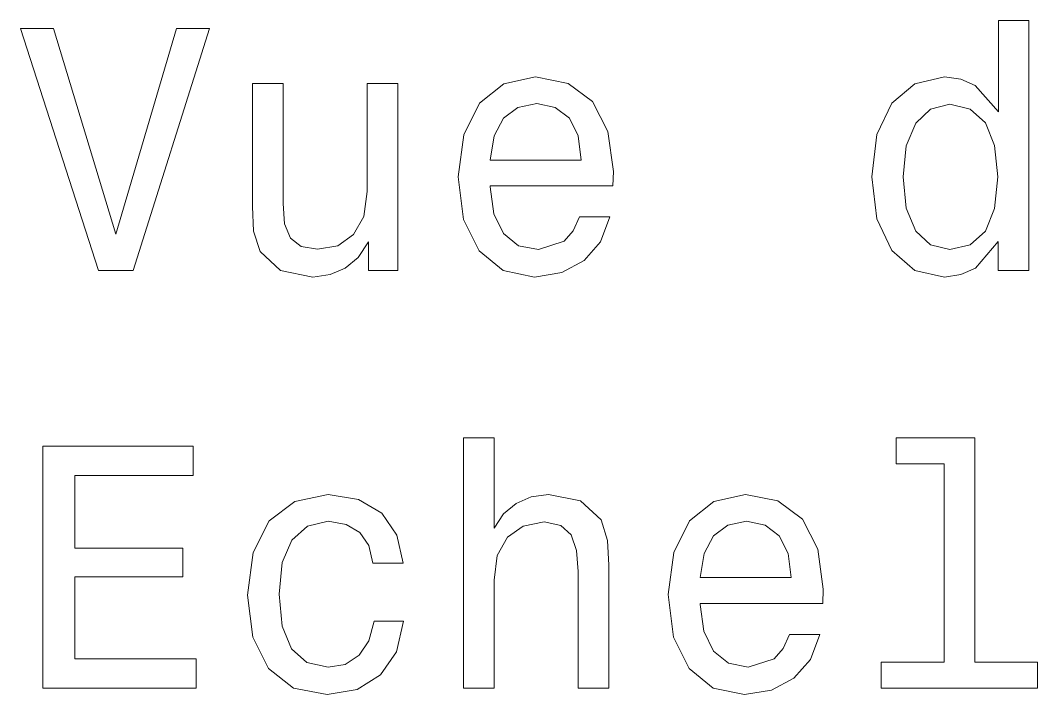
# Model space of a CAD drawing. Extents: x 386 to 1062, y 188 to 634.
# Drawn here: x 768.06 to 782.78, y 384.7 to 394.46 of the extents above; entities that cross this region are included whole.
import ezdxf

# ---------------------------------------------------------------- set-up
doc = ezdxf.new("R2010")
doc.units = 0

msp = doc.modelspace()

# ---------------------------------------------------------------- linework, layer by layer
at = {"color": 7, "lineweight": 13}
for points in [[(782.207, 391.262), (782.207, 390.843), (782.651, 390.843), (782.651, 394.464), (782.212, 394.464), (782.212, 393.138), (781.874, 393.521), (781.667, 393.612), (781.43, 393.647), (781.002, 393.547), (780.669, 393.264), (780.452, 392.81), (780.376, 392.2), (780.452, 391.59), (780.669, 391.131), (781.002, 390.843), (781.43, 390.748), (781.667, 390.783), (781.879, 390.874)], [(770.32, 394.348), (769.443, 391.368), (768.54, 394.348), (768.061, 394.348), (769.191, 390.843), (769.695, 390.843), (770.799, 394.348)], [(773.523, 393.552), (773.079, 393.552), (773.079, 391.988), (773.028, 391.625), (772.882, 391.363), (772.655, 391.201), (772.358, 391.151), (772.121, 391.191), (771.969, 391.312), (771.884, 391.519), (771.863, 391.812), (771.863, 393.552), (771.42, 393.552), (771.42, 391.771), (771.435, 391.413), (771.531, 391.116), (771.823, 390.843), (772.292, 390.748), (772.544, 390.783), (772.761, 390.874), (772.948, 391.03), (773.099, 391.257), (773.099, 390.843), (773.523, 390.843)], [(774.859, 392.069), (776.634, 392.069), (776.639, 392.276), (776.559, 392.856), (776.337, 393.289), (775.984, 393.552), (775.515, 393.647), (775.056, 393.547), (774.703, 393.264), (774.476, 392.805), (774.395, 392.2), (774.471, 391.58), (774.698, 391.126), (775.046, 390.843), (775.5, 390.748), (775.893, 390.813), (776.216, 390.985), (776.453, 391.257), (776.589, 391.62), (776.15, 391.62), (776.059, 391.418), (775.928, 391.267), (775.555, 391.146), (775.268, 391.201), (775.051, 391.378), (774.91, 391.665), (774.859, 392.054)], [(774.859, 392.442), (774.915, 392.79), (775.051, 393.047), (775.258, 393.204), (775.53, 393.259), (775.797, 393.204), (776.004, 393.047), (776.13, 392.79), (776.175, 392.442)], [(781.506, 393.249), (781.799, 393.178), (782.021, 392.982), (782.152, 392.654), (782.202, 392.2), (782.152, 391.741), (782.021, 391.413), (781.799, 391.212), (781.506, 391.146), (781.229, 391.212), (781.017, 391.413), (780.876, 391.746), (780.83, 392.2), (780.876, 392.649), (781.017, 392.977), (781.229, 393.178)], [(774.471, 384.797), (774.915, 384.797), (774.915, 386.36), (774.96, 386.718), (775.106, 386.98), (775.333, 387.142), (775.636, 387.202), (775.878, 387.152), (776.029, 387.016), (776.105, 386.789), (776.13, 386.486), (776.13, 384.797), (776.574, 384.797), (776.574, 386.577), (776.554, 386.935), (776.463, 387.232), (776.165, 387.505), (775.701, 387.601), (775.449, 387.565), (775.232, 387.469), (775.051, 387.318), (774.915, 387.111), (774.915, 388.418), (774.471, 388.418)], [(781.425, 388.044), (781.425, 385.17), (780.513, 385.17), (780.513, 384.797), (782.777, 384.797), (782.777, 385.17), (781.869, 385.17), (781.869, 388.418), (780.729, 388.418), (780.729, 388.044)], [(768.384, 384.797), (770.603, 384.797), (770.603, 385.22), (768.848, 385.22), (768.848, 386.405), (770.411, 386.405), (770.411, 386.824), (768.848, 386.824), (768.848, 387.873), (770.562, 387.873), (770.562, 388.297), (768.384, 388.297)], [(773.16, 386.607), (773.598, 386.607), (773.508, 387.011), (773.291, 387.328), (772.953, 387.525), (772.514, 387.601), (772.03, 387.5), (771.662, 387.217), (771.43, 386.758), (771.349, 386.143), (771.425, 385.533), (771.652, 385.079), (772.01, 384.797), (772.499, 384.701), (772.933, 384.776), (773.271, 384.988), (773.503, 385.321), (773.603, 385.765), (773.18, 385.765), (773.104, 385.482), (772.963, 385.271), (772.761, 385.139), (772.514, 385.099), (772.206, 385.165), (771.984, 385.366), (771.848, 385.694), (771.803, 386.158), (771.848, 386.612), (771.99, 386.94), (772.216, 387.142), (772.514, 387.212), (772.776, 387.167), (772.973, 387.051), (773.104, 386.859)], [(777.895, 386.022), (779.67, 386.022), (779.675, 386.229), (779.595, 386.809), (779.373, 387.242), (779.02, 387.505), (778.551, 387.601), (778.092, 387.5), (777.739, 387.217), (777.512, 386.758), (777.431, 386.153), (777.507, 385.533), (777.734, 385.079), (778.082, 384.797), (778.536, 384.701), (778.929, 384.766), (779.252, 384.938), (779.489, 385.21), (779.625, 385.573), (779.186, 385.573), (779.095, 385.371), (778.964, 385.22), (778.591, 385.099), (778.304, 385.155), (778.087, 385.331), (777.946, 385.619), (777.895, 386.007)], [(777.895, 386.395), (777.951, 386.743), (778.087, 387), (778.294, 387.157), (778.566, 387.212), (778.833, 387.157), (779.04, 387), (779.166, 386.743), (779.211, 386.395)]]:
    msp.add_lwpolyline(points, close=True, dxfattribs=at)

doc.saveas('drawing.dxf')
